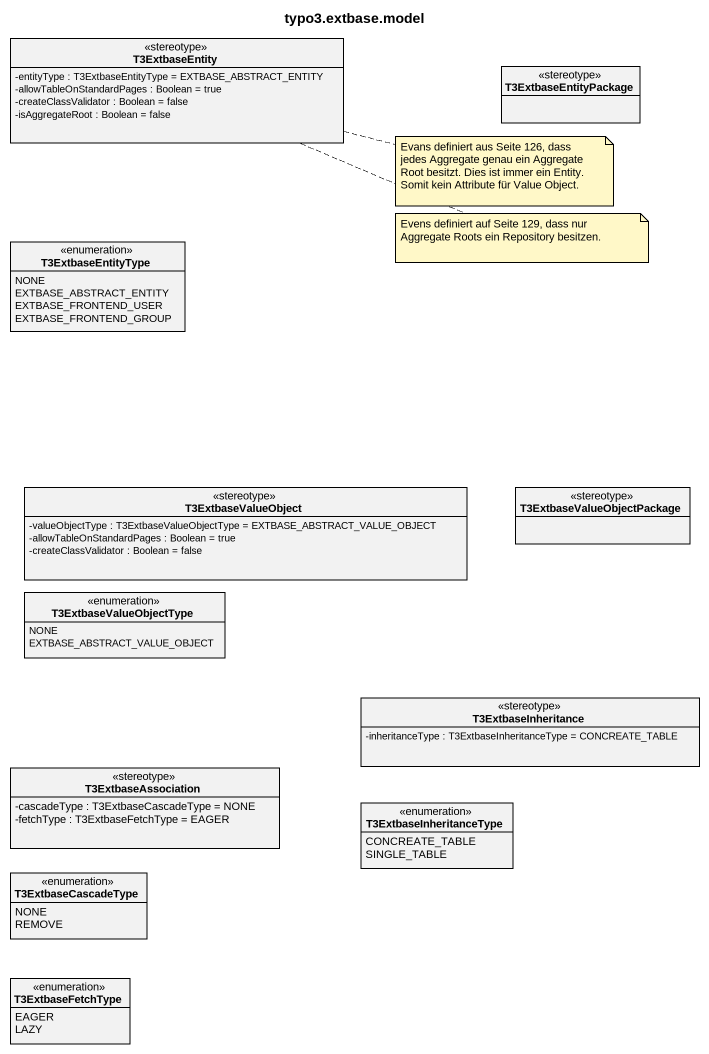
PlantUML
@startuml
title typo3.extbase.model
hide circle
hide empty members
skinparam classAttributeIconSize 0
class T3ExtbaseEntity <<stereotype>> {
  -entityType : T3ExtbaseEntityType = EXTBASE_ABSTRACT_ENTITY
  -allowTableOnStandardPages : Boolean = true
  -createClassValidator : Boolean = false
  -isAggregateRoot : Boolean = false
}
class T3ExtbaseEntityPackage <<stereotype>>
enum T3ExtbaseEntityType {
  NONE
  EXTBASE_ABSTRACT_ENTITY
  EXTBASE_FRONTEND_USER
  EXTBASE_FRONTEND_GROUP
}
class T3ExtbaseValueObject <<stereotype>> {
  -valueObjectType : T3ExtbaseValueObjectType = EXTBASE_ABSTRACT_VALUE_OBJECT
  -allowTableOnStandardPages : Boolean = true
  -createClassValidator : Boolean = false
}
class T3ExtbaseValueObjectPackage <<stereotype>>
enum T3ExtbaseValueObjectType {
  NONE
  EXTBASE_ABSTRACT_VALUE_OBJECT
}
class T3ExtbaseInheritance <<stereotype>> {
  -inheritanceType : T3ExtbaseInheritanceType = CONCREATE_TABLE
}
class T3ExtbaseAssociation <<stereotype>> {
  -cascadeType : T3ExtbaseCascadeType = NONE
  -fetchType : T3ExtbaseFetchType = EAGER
}
enum T3ExtbaseInheritanceType {
  CONCREATE_TABLE
  SINGLE_TABLE
}
enum T3ExtbaseCascadeType {
  NONE
  REMOVE
}
enum T3ExtbaseFetchType {
  EAGER
  LAZY
}
note right of T3ExtbaseEntity : Evans definiert aus Seite 126, dass jedes Aggregate genau ein Aggregate Root besitzt. Dies ist immer ein Entity. Somit kein Attribute für Value Object.
note right of T3ExtbaseEntity : Evens definiert auf Seite 129, dass nur Aggregate Roots ein Repository besitzen.
@enduml
